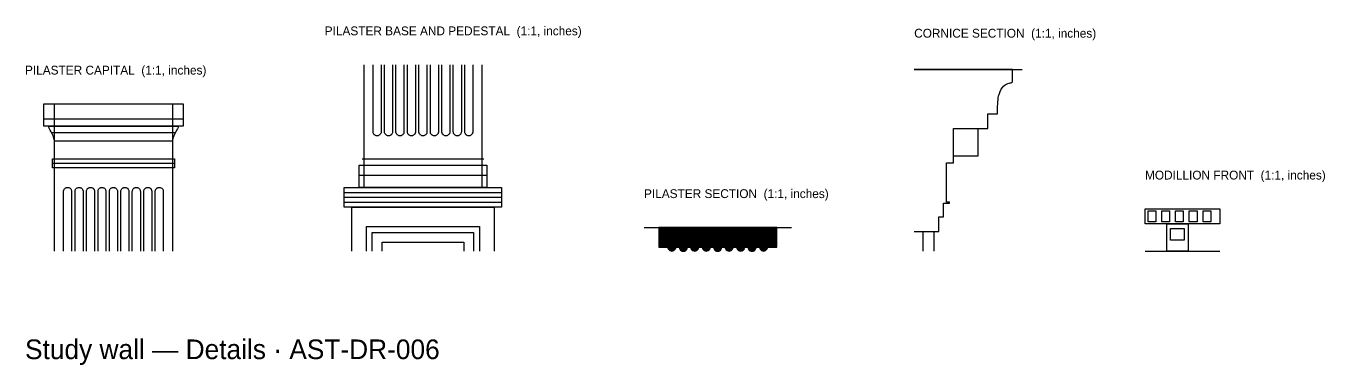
# Model space of a CAD drawing. Header units: inches. Extents: x 0 to 210, y -9 to 67.
# Drawn here: x 0.1 to 104.2, y -9.1 to 18.1 of the extents above; entities that cross this region are included whole.
import ezdxf

# ---------------------------------------------------------------- set-up
doc = ezdxf.new("R2010")
doc.units = ezdxf.units.IN
doc.header["$MEASUREMENT"] = 0
for name, color, linetype in [('Cornice section', 7, 'Continuous'), ('Modillion front', 7, 'Continuous'), ('Pilaster base and pedestal', 7, 'Continuous'), ('Pilaster capital', 7, 'Continuous'), ('Pilaster section', 7, 'Continuous'), ('Pilaster section hatch', 8, 'Continuous')]:
    doc.layers.add(name, color=color, linetype=linetype)

msp = doc.modelspace()

# ---------------------------------------------------------------- hatches: boundary and pattern name
at = {"layer": 'Pilaster section hatch'}
h = msp.add_hatch(dxfattribs=at)
h.set_pattern_fill('ANSI31', scale=0.1574803)
h.paths.add_polyline_path([(50.79, 1.9), (50.79, 0.32), (51.38, 0.32), (51.52, 0.32), (51.52, 0.28), (51.53, 0.24), (51.54, 0.2), (51.56, 0.17), (51.59, 0.13), (51.61, 0.1), (51.65, 0.07), (51.68, 0.05), (51.72, 0.03), (51.76, 0.02), (51.8, 0.01), (51.84, 0.01), (51.88, 0.01), (51.92, 0.02), (51.96, 0.03), (51.99, 0.05), (52.03, 0.07), (52.06, 0.1), (52.09, 0.13), (52.11, 0.17), (52.13, 0.2), (52.15, 0.24), (52.15, 0.28), (52.16, 0.32), (52.43, 0.32), (52.44, 0.28), (52.45, 0.24), (52.46, 0.2), (52.48, 0.16), (52.5, 0.13), (52.53, 0.09), (52.56, 0.07), (52.6, 0.04), (52.63, 0.02), (52.67, 0.01), (52.71, 0), (52.76, 0), (52.8, 0), (52.84, 0.01), (52.88, 0.02), (52.92, 0.04), (52.95, 0.07), (52.98, 0.09), (53.01, 0.13), (53.03, 0.16), (53.05, 0.2), (53.07, 0.24), (53.07, 0.28), (53.08, 0.32), (53.35, 0.32), (53.36, 0.28), (53.37, 0.24), (53.38, 0.2), (53.4, 0.17), (53.42, 0.13), (53.45, 0.1), (53.48, 0.07), (53.52, 0.05), (53.55, 0.03), (53.59, 0.02), (53.63, 0.01), (53.67, 0.01), (53.72, 0.01), (53.76, 0.02), (53.8, 0.03), (53.83, 0.05), (53.87, 0.07), (53.9, 0.1), (53.93, 0.13), (53.95, 0.17), (53.97, 0.2), (53.98, 0.24), (53.99, 0.28), (54, 0.32), (54.27, 0.32), (54.28, 0.28), (54.28, 0.24), (54.3, 0.2), (54.32, 0.17), (54.34, 0.13), (54.37, 0.1), (54.4, 0.07), (54.44, 0.05), (54.47, 0.03), (54.51, 0.02), (54.55, 0.01), (54.59, 0.01), (54.63, 0.01), (54.67, 0.02), (54.71, 0.03), (54.75, 0.05), (54.79, 0.07), (54.82, 0.1), (54.84, 0.13), (54.87, 0.17), (54.89, 0.2), (54.9, 0.24), (54.91, 0.28), (54.91, 0.32), (55.19, 0.32), (55.19, 0.28), (55.2, 0.24), (55.21, 0.2), (55.23, 0.16), (55.26, 0.13), (55.28, 0.09), (55.32, 0.07), (55.35, 0.04), (55.39, 0.02), (55.43, 0.01), (55.47, 0), (55.51, 0), (55.55, 0), (55.6, 0.01), (55.63, 0.02), (55.67, 0.04), (55.71, 0.07), (55.74, 0.09), (55.77, 0.13), (55.79, 0.16), (55.81, 0.2), (55.82, 0.24), (55.83, 0.28), (55.83, 0.32), (56.11, 0.32), (56.11, 0.28), (56.12, 0.24), (56.14, 0.2), (56.16, 0.17), (56.18, 0.13), (56.21, 0.1), (56.24, 0.07), (56.27, 0.05), (56.31, 0.03), (56.35, 0.02), (56.39, 0.01), (56.43, 0.01), (56.47, 0.01), (56.51, 0.02), (56.55, 0.03), (56.59, 0.05), (56.62, 0.07), (56.65, 0.1), (56.68, 0.13), (56.71, 0.17), (56.72, 0.2), (56.74, 0.24), (56.75, 0.28), (56.75, 0.32), (57.03, 0.32), (57.03, 0.28), (57.04, 0.24), (57.06, 0.2), (57.07, 0.17), (57.1, 0.13), (57.13, 0.1), (57.16, 0.07), (57.19, 0.05), (57.23, 0.03), (57.27, 0.02), (57.31, 0.01), (57.35, 0.01), (57.39, 0.01), (57.43, 0.02), (57.47, 0.03), (57.51, 0.05), (57.54, 0.07), (57.57, 0.1), (57.6, 0.13), (57.62, 0.17), (57.64, 0.2), (57.66, 0.24), (57.67, 0.28), (57.67, 0.32), (57.95, 0.32), (57.95, 0.28), (57.96, 0.24), (57.97, 0.2), (57.99, 0.16), (58.01, 0.13), (58.04, 0.09), (58.07, 0.07), (58.11, 0.04), (58.14, 0.02), (58.18, 0.01), (58.23, 0), (58.27, 0), (58.31, 0), (58.35, 0.01), (58.39, 0.02), (58.43, 0.04), (58.46, 0.07), (58.5, 0.09), (58.52, 0.13), (58.55, 0.16), (58.56, 0.2), (58.58, 0.24), (58.59, 0.28), (58.59, 0.32), (58.86, 0.32), (58.87, 0.28), (58.88, 0.24), (58.89, 0.2), (58.91, 0.17), (58.94, 0.13), (58.96, 0.1), (58.99, 0.07), (59.03, 0.05), (59.07, 0.03), (59.1, 0.02), (59.15, 0.01), (59.19, 0.01), (59.23, 0.01), (59.27, 0.02), (59.31, 0.03), (59.34, 0.05), (59.38, 0.07), (59.41, 0.1), (59.44, 0.13), (59.46, 0.17), (59.48, 0.2), (59.49, 0.24), (59.5, 0.28), (59.51, 0.32), (60.24, 0.32), (60.24, 1.9), (50.79, 1.9)])

# ---------------------------------------------------------------- linework, layer by layer
at = {"layer": 'Cornice section'}
for points in [[(72.83, 1.57), (73.23, 1.57), (73.23, 2.76), (73.62, 2.76), (73.62, 3.86), (74.09, 3.86), (74.09, 3.94), (73.86, 3.94), (73.86, 7.09), (74.41, 7.09), (74.41, 7.64), (76.38, 7.64), (76.38, 9.84), (77.17, 9.84), (77.17, 11.02), (77.95, 11.02), (77.95, 11.61), (77.96, 11.81), (77.97, 11.99), (77.98, 12.16), (78, 12.31), (78.03, 12.45), (78.06, 12.58), (78.14, 12.81), (78.23, 12.99), (78.33, 13.14), (78.43, 13.25), (78.54, 13.34), (78.65, 13.4), (78.76, 13.44), (78.86, 13.48), (78.95, 13.5), (79.02, 13.51), (79.08, 13.53), (79.12, 13.55), (79.13, 13.58), (79.13, 14.57), (71.26, 14.57)], [(71.26, 14.57), (79.92, 14.57)], [(74.41, 7.64), (74.41, 9.84), (74.51, 9.84), (74.65, 9.84), (74.83, 9.84), (75.06, 9.84), (75.33, 9.84), (75.63, 9.84), (75.99, 9.84), (76.38, 9.84)], [(71.26, 1.57), (72.83, 1.57), (72.83, 0)], [(71.26, 1.57), (72.83, 1.57)], [(71.97, 1.57), (72.83, 1.57), (72.83, 0)], [(71.97, 0), (71.97, 1.57)]]:
    msp.add_lwpolyline(points, dxfattribs=at)
at = {"layer": 'Modillion front'}
msp.add_line((89.76, 0), (95.75, 0), dxfattribs=at)
for points in [[(89.76, 3.39), (95.75, 3.39), (95.75, 2.2), (89.76, 2.2), (89.76, 3.39)], [(90, 3.23), (90.63, 3.23), (90.63, 2.36), (90, 2.36), (90, 3.23)], [(91.1, 3.23), (91.73, 3.23), (91.73, 2.36), (91.1, 2.36), (91.1, 3.23)], [(92.2, 3.23), (92.83, 3.23), (92.83, 2.36), (92.2, 2.36), (92.2, 3.23)], [(93.31, 3.23), (93.94, 3.23), (93.94, 2.36), (93.31, 2.36), (93.31, 3.23)], [(94.41, 3.23), (95.04, 3.23), (95.04, 2.36), (94.41, 2.36), (94.41, 3.23)], [(91.5, 2.2), (93.23, 2.2), (93.23, 0), (91.5, 0), (91.5, 2.2)], [(91.81, 1.81), (92.91, 1.81), (92.91, 0.87), (91.81, 0.87), (91.81, 1.81)]]:
    msp.add_lwpolyline(points, dxfattribs=at)
at = {"layer": 'Pilaster base and pedestal'}
for points in [[(36.61, 14.96), (36.61, 5.12), (27.17, 5.12), (27.17, 14.96)], [(28.54, 14.96), (28.54, 9.57), (28.53, 9.53), (28.53, 9.49), (28.51, 9.45), (28.49, 9.41), (28.47, 9.38), (28.44, 9.35), (28.41, 9.32), (28.38, 9.3), (28.34, 9.28), (28.3, 9.26), (28.26, 9.25), (28.22, 9.25), (28.17, 9.25), (28.13, 9.26), (28.09, 9.28), (28.05, 9.3), (28.02, 9.32), (27.99, 9.35), (27.96, 9.38), (27.94, 9.41), (27.92, 9.45), (27.9, 9.49), (27.9, 9.53), (27.89, 9.57), (27.89, 14.96)], [(29.46, 14.96), (29.46, 9.57), (29.45, 9.53), (29.44, 9.49), (29.43, 9.45), (29.41, 9.41), (29.39, 9.38), (29.36, 9.35), (29.33, 9.32), (29.29, 9.3), (29.26, 9.28), (29.22, 9.26), (29.18, 9.25), (29.13, 9.25), (29.09, 9.25), (29.05, 9.26), (29.01, 9.28), (28.97, 9.3), (28.94, 9.32), (28.91, 9.35), (28.88, 9.38), (28.86, 9.41), (28.84, 9.45), (28.82, 9.49), (28.81, 9.53), (28.81, 9.57), (28.81, 14.96)], [(30.37, 14.96), (30.37, 9.57), (30.37, 9.53), (30.36, 9.49), (30.35, 9.45), (30.33, 9.41), (30.31, 9.38), (30.28, 9.35), (30.25, 9.32), (30.21, 9.3), (30.18, 9.28), (30.14, 9.26), (30.09, 9.25), (30.05, 9.25), (30.01, 9.25), (29.97, 9.26), (29.93, 9.28), (29.89, 9.3), (29.86, 9.32), (29.83, 9.35), (29.8, 9.38), (29.77, 9.41), (29.76, 9.45), (29.74, 9.49), (29.73, 9.53), (29.73, 9.57), (29.73, 14.96)], [(31.29, 14.96), (31.29, 9.57), (31.29, 9.53), (31.28, 9.49), (31.27, 9.45), (31.25, 9.41), (31.23, 9.38), (31.2, 9.35), (31.17, 9.32), (31.13, 9.3), (31.09, 9.28), (31.05, 9.26), (31.01, 9.25), (30.97, 9.25), (30.93, 9.25), (30.89, 9.26), (30.85, 9.28), (30.81, 9.3), (30.78, 9.32), (30.74, 9.35), (30.72, 9.38), (30.69, 9.41), (30.67, 9.45), (30.66, 9.49), (30.65, 9.53), (30.65, 9.57), (30.65, 14.96)], [(32.21, 14.96), (32.21, 9.57), (32.21, 9.53), (32.2, 9.49), (32.19, 9.45), (32.17, 9.41), (32.14, 9.38), (32.12, 9.35), (32.09, 9.32), (32.05, 9.3), (32.01, 9.28), (31.97, 9.26), (31.93, 9.25), (31.89, 9.25), (31.85, 9.25), (31.81, 9.26), (31.77, 9.28), (31.73, 9.3), (31.69, 9.32), (31.66, 9.35), (31.63, 9.38), (31.61, 9.41), (31.59, 9.45), (31.58, 9.49), (31.57, 9.53), (31.57, 9.57), (31.57, 14.96)], [(33.13, 14.96), (33.13, 9.57), (33.13, 9.53), (33.12, 9.49), (33.11, 9.45), (33.09, 9.41), (33.06, 9.38), (33.04, 9.35), (33, 9.32), (32.97, 9.3), (32.93, 9.28), (32.89, 9.26), (32.85, 9.25), (32.81, 9.25), (32.81, 9.25), (32.77, 9.25), (32.73, 9.26), (32.69, 9.28), (32.65, 9.3), (32.61, 9.32), (32.58, 9.35), (32.55, 9.38), (32.53, 9.41), (32.51, 9.45), (32.5, 9.49), (32.49, 9.53), (32.49, 9.57), (32.49, 14.96)], [(34.05, 14.96), (34.05, 9.57), (34.05, 9.53), (34.04, 9.49), (34.02, 9.45), (34.01, 9.41), (33.98, 9.38), (33.95, 9.35), (33.92, 9.32), (33.89, 9.3), (33.85, 9.28), (33.81, 9.26), (33.77, 9.25), (33.73, 9.25), (33.68, 9.25), (33.64, 9.26), (33.6, 9.28), (33.57, 9.3), (33.53, 9.32), (33.5, 9.35), (33.47, 9.38), (33.45, 9.41), (33.43, 9.45), (33.42, 9.49), (33.41, 9.53), (33.41, 9.57), (33.41, 14.96)], [(34.97, 14.96), (34.97, 9.57), (34.96, 9.53), (34.96, 9.49), (34.94, 9.45), (34.92, 9.41), (34.9, 9.38), (34.87, 9.35), (34.84, 9.32), (34.81, 9.3), (34.77, 9.28), (34.73, 9.26), (34.69, 9.25), (34.65, 9.25), (34.65, 9.25), (34.6, 9.25), (34.56, 9.26), (34.52, 9.28), (34.48, 9.3), (34.45, 9.32), (34.42, 9.35), (34.39, 9.38), (34.37, 9.41), (34.35, 9.45), (34.33, 9.49), (34.33, 9.53), (34.32, 9.57), (34.32, 14.96)], [(35.89, 14.96), (35.89, 9.57), (35.88, 9.53), (35.87, 9.49), (35.86, 9.45), (35.84, 9.41), (35.82, 9.38), (35.79, 9.35), (35.76, 9.32), (35.73, 9.3), (35.69, 9.28), (35.65, 9.26), (35.61, 9.25), (35.56, 9.25), (35.56, 9.25), (35.52, 9.25), (35.48, 9.26), (35.44, 9.28), (35.4, 9.3), (35.37, 9.32), (35.34, 9.35), (35.31, 9.38), (35.29, 9.41), (35.27, 9.45), (35.25, 9.49), (35.25, 9.53), (35.24, 9.57), (35.24, 14.96)], [(27.01, 7.4), (36.77, 7.4)], [(26.77, 6.89), (37.01, 6.89), (37.01, 5.12), (26.77, 5.12), (26.77, 6.89)], [(26.77, 6.1), (37.01, 6.1)], [(25.59, 5.12), (38.19, 5.12), (38.19, 3.54), (25.59, 3.54), (25.59, 5.12)], [(25.59, 4.72), (38.19, 4.72)], [(25.59, 4.33), (38.19, 4.33)], [(25.59, 3.94), (38.19, 3.94)], [(26.18, 3.54), (37.6, 3.54), (37.6, 0)], [(26.18, 0), (26.18, 3.54)], [(27.36, 1.97), (36.42, 1.97), (36.42, 0)], [(27.36, 0), (27.36, 1.97)], [(27.83, 1.5), (35.94, 1.5), (35.94, 0)], [(27.83, 0), (27.83, 1.5)], [(28.62, 0.71), (35.16, 0.71), (35.16, 0)], [(28.62, 0), (28.62, 0.71)]]:
    msp.add_lwpolyline(points, dxfattribs=at)
at = {"layer": 'Pilaster capital'}
for points in [[(1.5, 11.81), (12.68, 11.81)], [(12.68, 11.81), (12.68, 10.04), (1.5, 10.04), (1.5, 11.81)], [(2.36, 11.81), (11.81, 11.81)], [(2.36, 0), (2.36, 11.81)], [(11.81, 11.81), (11.81, 0)], [(1.5, 10.63), (12.68, 10.63)], [(2.36, 8.86), (2.32, 9.07), (2.26, 9.25), (2.18, 9.42), (2.1, 9.57), (2.02, 9.7), (1.95, 9.82), (1.91, 9.93), (1.89, 10.04), (12.28, 10.04), (12.27, 9.93), (12.22, 9.82), (12.15, 9.7), (12.08, 9.57), (12, 9.42), (11.92, 9.25), (11.85, 9.07), (11.81, 8.86)], [(2.13, 9.53), (12.05, 9.53)], [(2.36, 8.86), (11.81, 8.86)], [(2.2, 7.4), (11.97, 7.4), (11.97, 6.69), (2.2, 6.69), (2.2, 7.4)], [(2.2, 7.05), (11.97, 7.05)], [(3.09, 0), (3.09, 4.8), (3.09, 4.84), (3.1, 4.88), (3.11, 4.92), (3.13, 4.96), (3.16, 4.99), (3.18, 5.02), (3.22, 5.05), (3.25, 5.08), (3.29, 5.09), (3.33, 5.11), (3.37, 5.12), (3.41, 5.12)], [(3.41, 5.12), (3.45, 5.12), (3.5, 5.11), (3.53, 5.09), (3.57, 5.08), (3.61, 5.05), (3.64, 5.02), (3.67, 4.99), (3.69, 4.96), (3.71, 4.92), (3.72, 4.88), (3.73, 4.84), (3.73, 4.8), (3.73, 0)], [(4.01, 0), (4.01, 4.8), (4.01, 4.84), (4.02, 4.88), (4.03, 4.92), (4.05, 4.96), (4.08, 4.99), (4.1, 5.02), (4.13, 5.05), (4.17, 5.08), (4.21, 5.09), (4.25, 5.11), (4.29, 5.12), (4.33, 5.12)], [(4.33, 5.12), (4.37, 5.12), (4.41, 5.11), (4.45, 5.09), (4.49, 5.08), (4.53, 5.05), (4.56, 5.02), (4.59, 4.99), (4.61, 4.96), (4.63, 4.92), (4.64, 4.88), (4.65, 4.84), (4.65, 4.8), (4.65, 0)], [(4.93, 0), (4.93, 4.8), (4.93, 4.84), (4.94, 4.88), (4.95, 4.92), (4.97, 4.96), (4.99, 4.99), (5.02, 5.02), (5.05, 5.05), (5.09, 5.08), (5.13, 5.09), (5.17, 5.11), (5.21, 5.12), (5.25, 5.12)], [(5.25, 5.12), (5.29, 5.12), (5.33, 5.11), (5.37, 5.09), (5.41, 5.08), (5.45, 5.05), (5.48, 5.02), (5.5, 4.99), (5.53, 4.96), (5.55, 4.92), (5.56, 4.88), (5.57, 4.84), (5.57, 4.8), (5.57, 0)], [(5.85, 0), (5.85, 4.8), (5.85, 4.84), (5.86, 4.88), (5.87, 4.92), (5.89, 4.96), (5.91, 4.99), (5.94, 5.02), (5.97, 5.05), (6.01, 5.08), (6.04, 5.09), (6.08, 5.11), (6.13, 5.12), (6.17, 5.12)], [(6.17, 5.12), (6.21, 5.12), (6.25, 5.11), (6.29, 5.09), (6.33, 5.08), (6.36, 5.05), (6.4, 5.02), (6.42, 4.99), (6.45, 4.96), (6.46, 4.92), (6.48, 4.88), (6.49, 4.84), (6.49, 4.8), (6.49, 0)], [(6.76, 0), (6.76, 4.8), (6.77, 4.84), (6.78, 4.88), (6.79, 4.92), (6.81, 4.96), (6.83, 4.99), (6.86, 5.02), (6.89, 5.05), (6.93, 5.08), (6.96, 5.09), (7, 5.11), (7.04, 5.12), (7.09, 5.12)], [(7.09, 5.12), (7.13, 5.12), (7.17, 5.11), (7.21, 5.09), (7.25, 5.08), (7.28, 5.05), (7.31, 5.02), (7.34, 4.99), (7.36, 4.96), (7.38, 4.92), (7.4, 4.88), (7.41, 4.84), (7.41, 4.8), (7.41, 0)], [(7.68, 0), (7.68, 4.8), (7.69, 4.84), (7.69, 4.88), (7.71, 4.92), (7.73, 4.96), (7.75, 4.99), (7.78, 5.02), (7.81, 5.05), (7.84, 5.08), (7.88, 5.09), (7.92, 5.11), (7.96, 5.12), (8.01, 5.12)], [(8.01, 5.12), (8.01, 5.12), (8.05, 5.12), (8.09, 5.11), (8.13, 5.09), (8.17, 5.08), (8.2, 5.05), (8.23, 5.02), (8.26, 4.99), (8.28, 4.96), (8.3, 4.92), (8.32, 4.88), (8.32, 4.84), (8.33, 4.8), (8.33, 0)], [(8.6, 0), (8.6, 4.8), (8.61, 4.84), (8.61, 4.88), (8.63, 4.92), (8.65, 4.96), (8.67, 4.99), (8.7, 5.02), (8.73, 5.05), (8.76, 5.08), (8.8, 5.09), (8.84, 5.11), (8.88, 5.12), (8.92, 5.12)], [(8.92, 5.12), (8.97, 5.12), (9.01, 5.11), (9.05, 5.09), (9.08, 5.08), (9.12, 5.05), (9.15, 5.02), (9.18, 4.99), (9.2, 4.96), (9.22, 4.92), (9.23, 4.88), (9.24, 4.84), (9.25, 4.8), (9.25, 0)], [(9.52, 0), (9.52, 4.8), (9.52, 4.84), (9.53, 4.88), (9.55, 4.92), (9.56, 4.96), (9.59, 4.99), (9.62, 5.02), (9.65, 5.05), (9.68, 5.08), (9.72, 5.09), (9.76, 5.11), (9.8, 5.12), (9.84, 5.12)], [(9.84, 5.12), (9.84, 5.12), (9.88, 5.12), (9.93, 5.11), (9.97, 5.09), (10, 5.08), (10.04, 5.05), (10.07, 5.02), (10.1, 4.99), (10.12, 4.96), (10.14, 4.92), (10.15, 4.88), (10.16, 4.84), (10.16, 4.8), (10.16, 0)], [(10.44, 0), (10.44, 4.8), (10.44, 4.84), (10.45, 4.88), (10.46, 4.92), (10.48, 4.96), (10.51, 4.99), (10.53, 5.02), (10.57, 5.05), (10.6, 5.08), (10.64, 5.09), (10.68, 5.11), (10.72, 5.12), (10.76, 5.12)], [(10.76, 5.12), (10.76, 5.12), (10.8, 5.12), (10.84, 5.11), (10.88, 5.09), (10.92, 5.08), (10.96, 5.05), (10.99, 5.02), (11.02, 4.99), (11.04, 4.96), (11.06, 4.92), (11.07, 4.88), (11.08, 4.84), (11.08, 4.8), (11.08, 0)]]:
    msp.add_lwpolyline(points, dxfattribs=at)
at = {"layer": 'Pilaster section'}
msp.add_line((49.61, 1.9), (61.42, 1.9), dxfattribs=at)
for points in [[(50.79, 1.9), (50.79, 0.32), (51.38, 0.32), (51.52, 0.32)], [(59.51, 0.32), (60.24, 0.32), (60.24, 1.9), (50.79, 1.9)], [(52.16, 0.32), (52.43, 0.32)], [(53.08, 0.32), (53.35, 0.32)], [(54, 0.32), (54.27, 0.32)], [(54.91, 0.32), (55.19, 0.32)], [(55.83, 0.32), (56.11, 0.32)], [(56.75, 0.32), (57.03, 0.32)], [(57.67, 0.32), (57.95, 0.32)], [(58.59, 0.32), (58.86, 0.32)]]:
    msp.add_lwpolyline(points, dxfattribs=at)
for points in [[(51.52, 0.32), (51.52, 0.27), (51.53, 0.21), (51.56, 0.17), (51.59, 0.12), (51.63, 0.08), (51.68, 0.05), (51.73, 0.03), (51.78, 0.01), (51.84, 0.01), (51.89, 0.01), (51.95, 0.03), (51.99, 0.05), (52.04, 0.08), (52.08, 0.12), (52.11, 0.17), (52.14, 0.21), (52.16, 0.27), (52.16, 0.32)], [(52.43, 0.32), (52.43, 0.27), (52.45, 0.21), (52.48, 0.16), (52.51, 0.11), (52.55, 0.07), (52.6, 0.04), (52.64, 0.01), (52.7, 0), (52.76, 0), (52.81, 0), (52.87, 0.01), (52.92, 0.04), (52.97, 0.07), (53.01, 0.11), (53.03, 0.16), (53.06, 0.21), (53.08, 0.27), (53.08, 0.32)], [(53.35, 0.32), (53.36, 0.27), (53.37, 0.21), (53.4, 0.17), (53.43, 0.12), (53.47, 0.08), (53.52, 0.05), (53.57, 0.03), (53.62, 0.01), (53.67, 0.01), (53.73, 0.01), (53.78, 0.03), (53.83, 0.05), (53.88, 0.08), (53.92, 0.12), (53.95, 0.17), (53.98, 0.21), (53.99, 0.27), (54, 0.32)], [(54.27, 0.32), (54.27, 0.27), (54.29, 0.21), (54.32, 0.17), (54.35, 0.12), (54.39, 0.08), (54.44, 0.05), (54.48, 0.03), (54.54, 0.01), (54.59, 0.01), (54.65, 0.01), (54.7, 0.03), (54.75, 0.05), (54.8, 0.08), (54.84, 0.12), (54.87, 0.17), (54.9, 0.21), (54.91, 0.27), (54.91, 0.32)], [(55.19, 0.32), (55.19, 0.27), (55.21, 0.21), (55.23, 0.16), (55.26, 0.11), (55.3, 0.07), (55.35, 0.04), (55.4, 0.01), (55.46, 0), (55.51, 0), (55.57, 0), (55.62, 0.01), (55.67, 0.04), (55.72, 0.07), (55.76, 0.11), (55.79, 0.16), (55.82, 0.21), (55.83, 0.27), (55.83, 0.32)], [(56.11, 0.32), (56.11, 0.27), (56.13, 0.21), (56.16, 0.17), (56.18, 0.12), (56.22, 0.08), (56.27, 0.05), (56.32, 0.03), (56.38, 0.01), (56.43, 0.01), (56.49, 0.01), (56.54, 0.03), (56.59, 0.05), (56.64, 0.08), (56.68, 0.12), (56.71, 0.17), (56.73, 0.21), (56.75, 0.27), (56.75, 0.32)], [(57.03, 0.32), (57.03, 0.27), (57.05, 0.21), (57.07, 0.17), (57.1, 0.12), (57.14, 0.08), (57.19, 0.05), (57.24, 0.03), (57.29, 0.01), (57.35, 0.01), (57.4, 0.01), (57.46, 0.03), (57.51, 0.05), (57.55, 0.08), (57.6, 0.12), (57.62, 0.17), (57.65, 0.21), (57.67, 0.27), (57.67, 0.32)], [(57.95, 0.32), (57.95, 0.27), (57.96, 0.21), (57.99, 0.16), (58.02, 0.11), (58.06, 0.07), (58.11, 0.04), (58.16, 0.01), (58.21, 0), (58.27, 0), (58.32, 0), (58.38, 0.01), (58.43, 0.04), (58.48, 0.07), (58.52, 0.11), (58.55, 0.16), (58.57, 0.21), (58.59, 0.27), (58.59, 0.32)], [(58.86, 0.32), (58.87, 0.27), (58.88, 0.21), (58.91, 0.17), (58.94, 0.12), (58.98, 0.08), (59.03, 0.05), (59.08, 0.03), (59.13, 0.01), (59.19, 0.01), (59.24, 0.01), (59.3, 0.03), (59.34, 0.05), (59.39, 0.08), (59.43, 0.12), (59.46, 0.17), (59.49, 0.21), (59.51, 0.27), (59.51, 0.32)]]:
    msp.add_open_spline(points, degree=3, knots=[0, 0, 0, 0, 1, 1, 1, 2, 2, 2, 3, 3, 3, 4, 4, 4, 5, 5, 5, 6, 6, 6, 6], dxfattribs=at)

# ---------------------------------------------------------------- texts
at = {"layer": 'LABELS'}
for s, height, p in [('PILASTER BASE AND PEDESTAL  (1:1, inches)', 0.7087, (24.02, 17.32)), ('CORNICE SECTION  (1:1, inches)', 0.7087, (71.26, 17.13)), ('PILASTER CAPITAL  (1:1, inches)', 0.7087, (0, 14.17)), ('MODILLION FRONT  (1:1, inches)', 0.7087, (89.76, 5.75)), ('PILASTER SECTION  (1:1, inches)', 0.7087, (49.61, 4.26)), ('Study wall — Details · AST-DR-006', 1.5748, (0, -8.66))]:
    msp.add_text(s, height=height, dxfattribs=at).set_placement(p)

doc.saveas('drawing.dxf')
